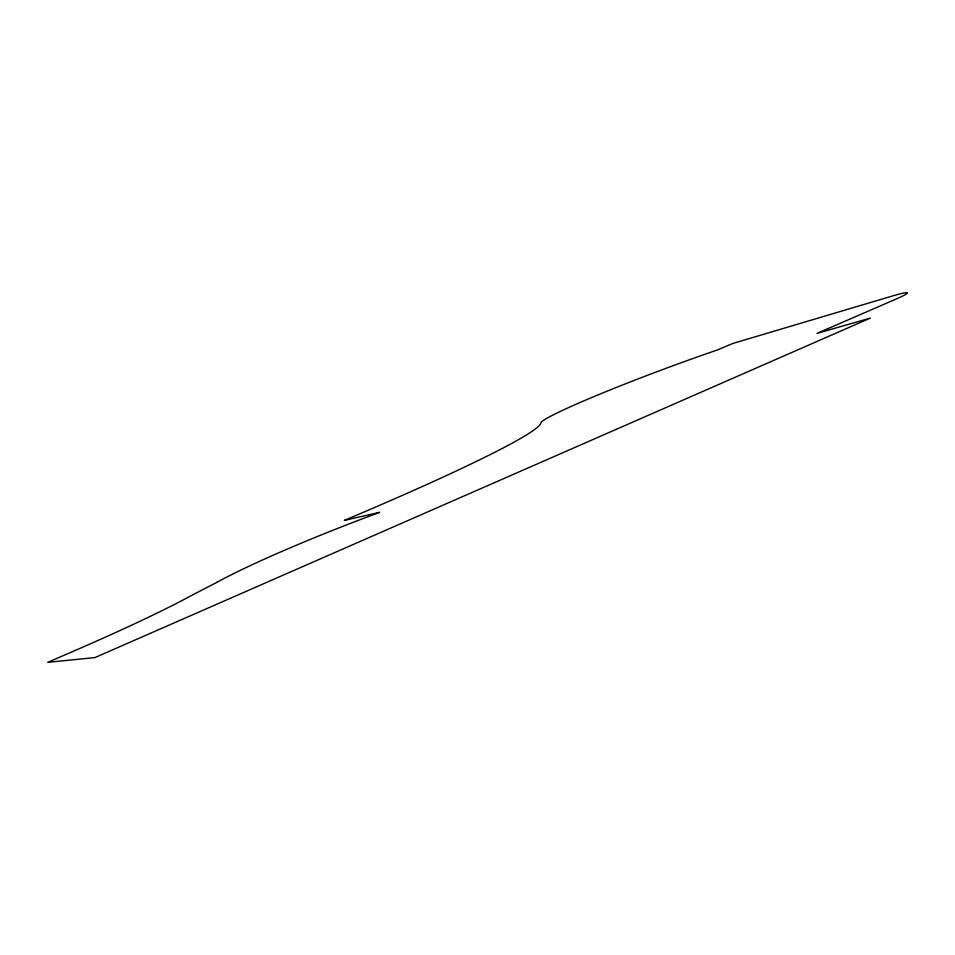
<?xml version="1.0" encoding="UTF-8"?>
<svg xmlns="http://www.w3.org/2000/svg" width="955" height="955" viewBox="0 0 955 955"><rect width="100%" height="100%" fill="white"/><g stroke="black" fill="none" stroke-linecap="round" stroke-linejoin="round"><path stroke-width="1.43" d="M217.072 582.252L192.039 595.216A250.926 18.109 -22 0 1 74.239 650.88L47.75 662.34L94.903 657.589L870.339 318.099L817.074 333.355L895.336 299.381A48.383 2.937 -19.8 0 0 892.28 296.038L732.724 343.49L717.468 349.936A139.693 8.38 -20.3 0 0 541.019 422.265A382.215 22.466 -21.3 0 1 344.349 520.391L379.613 512.358A172.748 14.432 -21.1 0 0 217.072 582.252"/></g></svg>
